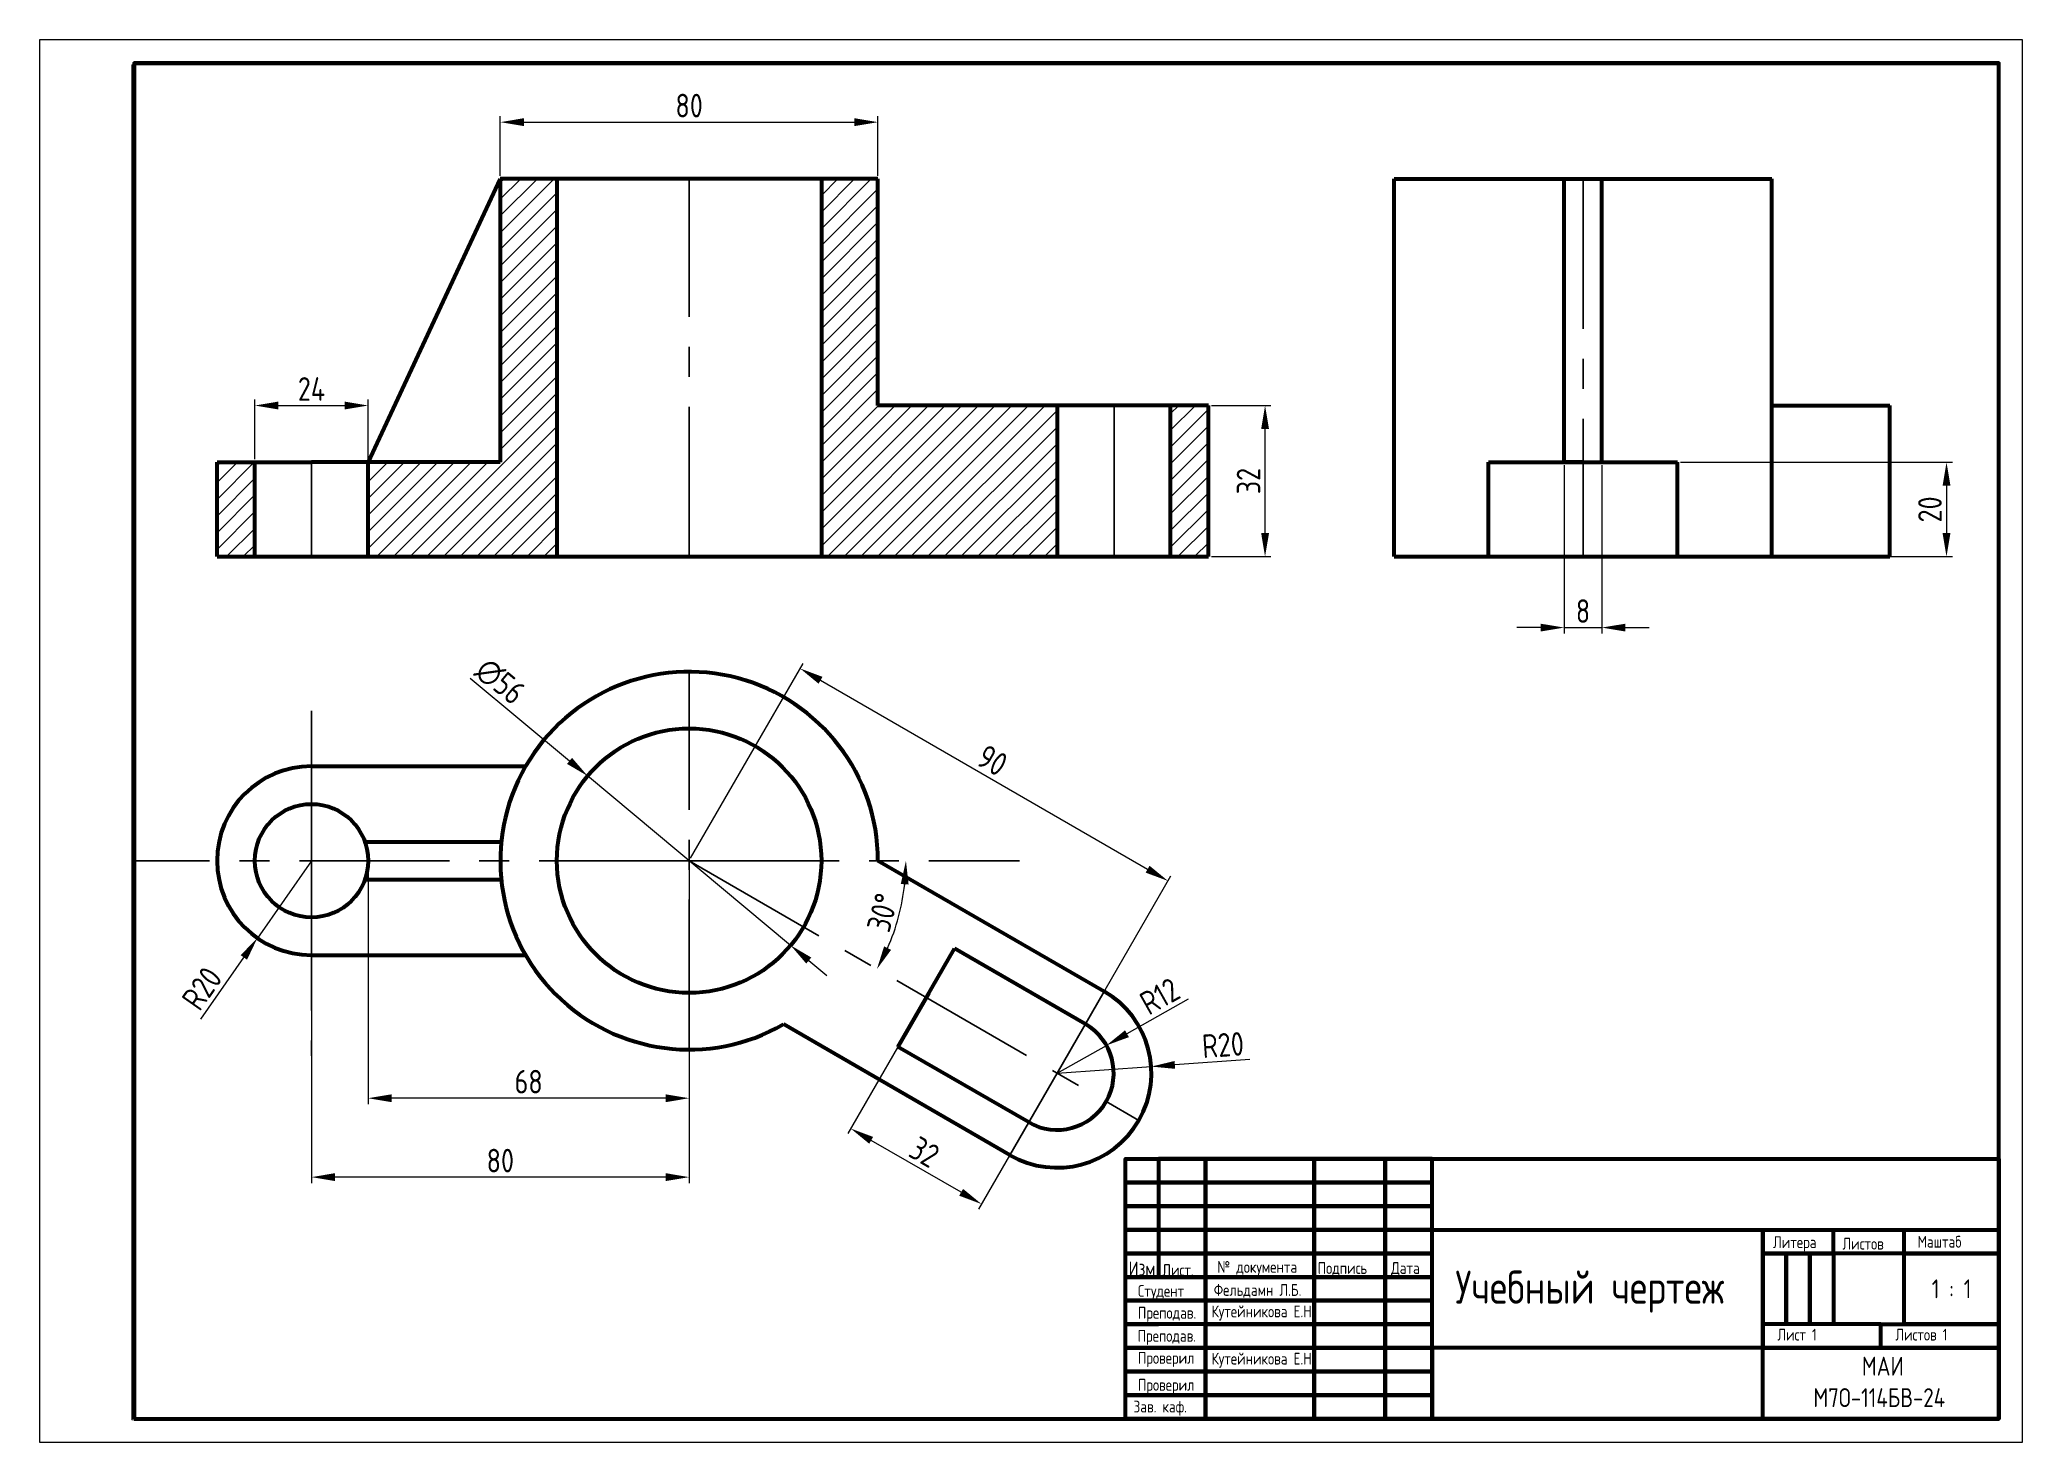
# Paper-space layout 'Задание 1' of a CAD drawing. Header units: millimetres. Extents: x -8 to 412, y -20 to 277.
# The model-space entities are those that its viewports show. They can reach past a viewport. Long polylines and large blocks are cut down to what shows.
import ezdxf

# ---------------------------------------------------------------- set-up
doc = ezdxf.new("R2010")
doc.units = ezdxf.units.MM
doc.linetypes.add('CENTER', pattern=[50.8, 31.75, -6.35, 6.35, -6.35])
for name, color, linetype, lineweight in [('AM_5', 3, 'Continuous', 25), ('AM_8', 1, 'Continuous', 25), ('Оси', 1, 'CENTER', 30), ('Основной', 5, 'Continuous', 80), ('Текст', 7, 'Continuous', 20), ('Тонкая', 7, 'Continuous', 25)]:
    doc.layers.add(name, color=color, linetype=linetype, lineweight=lineweight)
doc.layers.add('AM_VIEWS', color=1, linetype='Continuous', lineweight=25, plot=False)
doc.styles.add('ГОСТ', font='GOST_A.TTF')
doc.dimstyles.new('Сложный разрез$0', dxfattribs={"dimtxt": 5, "dimasz": 5, "dimexe": 1.25, "dimexo": 0.625, "dimgap": 1, "dimtad": 1, "dimtxsty": 'ГОСТ', "dimcen": -2.5, "dimclrd": 256, "dimclre": 256, "dimclrt": 256, "dimadec": 0, "dimazin": 0, "dimtfac": 1, "dimtmove": 1, "dimatfit": 3, "dimfxl": 1, "dimlwd": -1, "dimlwe": -1, "dimarcsym": 0})
doc.dimstyles.new('Сложный разрез$2', dxfattribs={"dimtxt": 5, "dimasz": 5, "dimexe": 1.25, "dimexo": 0.625, "dimgap": 1, "dimtad": 1, "dimtxsty": 'ГОСТ', "dimcen": -2.5, "dimclrd": 256, "dimclre": 256, "dimclrt": 256, "dimadec": 0, "dimazin": 0, "dimtfac": 1, "dimtmove": 1, "dimatfit": 3, "dimfxl": 1, "dimlwd": -1, "dimlwe": -1, "dimarcsym": 0})
doc.dimstyles.new('Сложный разрез$3', dxfattribs={"dimtxt": 5, "dimasz": 5, "dimexe": 1.25, "dimexo": 0.625, "dimgap": 1, "dimtad": 1, "dimtxsty": 'ГОСТ', "dimcen": -2.5, "dimclrd": 256, "dimclre": 256, "dimclrt": 256, "dimadec": 0, "dimazin": 0, "dimtfac": 1, "dimtmove": 1, "dimatfit": 3, "dimfxl": 1, "dimlwd": -1, "dimlwe": -1, "dimarcsym": 0})
doc.dimstyles.new('Сложный разрез$4', dxfattribs={"dimtxt": 5, "dimasz": 5, "dimexe": 1.25, "dimexo": 0.625, "dimgap": 1, "dimtad": 1, "dimtxsty": 'ГОСТ', "dimcen": -2.5, "dimclrd": 256, "dimclre": 256, "dimclrt": 256, "dimadec": 0, "dimazin": 0, "dimtfac": 1, "dimtmove": 1, "dimatfit": 3, "dimfxl": 1, "dimlwd": -1, "dimlwe": -1, "dimarcsym": 0})
pattern_1 = [(45, (105.5532, 82.1647), (-1.767767, 1.767767), [])]

# ---------------------------------------------------------------- blocks, each defined once
blk = doc.blocks.new('*D4')
at = {"layer": 'AM_5', "transparency": 16777216}
for p, q in [((266.18, 264.16), (278.8, 264.16)), ((277.55, 237.16), (277.55, 259.16)), ((266.18, 232.16), (278.8, 232.16))]:
    blk.add_line(p, q, dxfattribs=at)
for points in [[(276.72, 259.16), (278.39, 259.16), (277.55, 264.16)], [(276.72, 237.16), (278.39, 237.16), (277.55, 232.16)]]:
    blk.add_solid(points, dxfattribs=at)
at = {"layer": 'Defpoints', "color": 0, "transparency": 16777216}
for p in [(265.55, 264.16), (277.55, 264.16), (265.55, 232.16)]:
    blk.add_point(p, dxfattribs=at)
at = {"layer": 'AM_5', "transparency": 16777216, "insert": (274.05, 248.16), "char_height": 5, "attachment_point": 5, "rotation": 90, "style": 'ГОСТ'}
blk.add_mtext('32', dxfattribs=at)
blk = doc.blocks.new('*D5')
at = {"layer": 'AM_5', "transparency": 16777216}
for p, q in [((115.55, 312.79), (115.55, 325.41)), ((120.55, 324.16), (190.55, 324.16)), ((195.55, 312.79), (195.55, 325.41))]:
    blk.add_line(p, q, dxfattribs=at)
for points in [[(120.55, 325), (120.55, 323.33), (115.55, 324.16)], [(190.55, 325), (190.55, 323.33), (195.55, 324.16)]]:
    blk.add_solid(points, dxfattribs=at)
at = {"layer": 'Defpoints', "color": 0, "transparency": 16777216}
for p in [(195.55, 324.16), (115.55, 312.16), (195.55, 312.16)]:
    blk.add_point(p, dxfattribs=at)
at = {"layer": 'AM_5', "transparency": 16777216, "insert": (155.55, 327.67), "char_height": 5, "attachment_point": 5, "style": 'ГОСТ'}
blk.add_mtext('80', dxfattribs=at)
blk = doc.blocks.new('*D6')
at = {"layer": 'AM_5', "transparency": 16777216}
for p, q in [((63.55, 252.79), (63.55, 265.41)), ((87.55, 252.79), (87.55, 265.41)), ((68.55, 264.16), (82.55, 264.16))]:
    blk.add_line(p, q, dxfattribs=at)
for points in [[(68.55, 265), (68.55, 263.33), (63.55, 264.16)], [(82.55, 265), (82.55, 263.33), (87.55, 264.16)]]:
    blk.add_solid(points, dxfattribs=at)
at = {"layer": 'Defpoints', "color": 0, "transparency": 16777216}
for p in [(87.55, 264.16), (63.55, 252.16), (87.55, 252.16)]:
    blk.add_point(p, dxfattribs=at)
at = {"layer": 'AM_5', "transparency": 16777216, "insert": (75.55, 267.67), "char_height": 5, "attachment_point": 5, "style": 'ГОСТ'}
blk.add_mtext('24', dxfattribs=at)
blk = doc.blocks.new('*D7')
at = {"layer": 'AM_5', "transparency": 16777216}
for p, q in [((155.87, 168.32), (179.68, 209.57)), ((183.38, 205.99), (252.67, 165.99)), ((233.81, 123.32), (257.62, 164.57))]:
    blk.add_line(p, q, dxfattribs=at)
for points in [[(183.8, 206.71), (182.97, 205.26), (179.05, 208.49)], [(253.08, 166.71), (252.25, 165.26), (257, 163.49)]]:
    blk.add_solid(points, dxfattribs=at)
at = {"layer": 'Defpoints', "color": 0, "transparency": 16777216}
for p in [(155.55, 167.78), (257, 163.49), (233.5, 122.78)]:
    blk.add_point(p, dxfattribs=at)
at = {"layer": 'AM_5', "transparency": 16777216, "insert": (219.78, 189.02), "char_height": 5, "attachment_point": 5, "rotation": 330, "style": 'ГОСТ'}
blk.add_mtext('90', dxfattribs=at)
blk = doc.blocks.new('*D3')
at = {"layer": 'AM_5', "transparency": 16777216}
for p, q in [((205.47, 138.24), (189.16, 109.99)), ((233.18, 122.24), (216.87, 93.99)), ((213.17, 97.57), (194.11, 108.57))]:
    blk.add_line(p, q, dxfattribs=at)
for points in [[(194.53, 109.29), (193.7, 107.85), (189.78, 111.07)], [(213.58, 98.29), (212.75, 96.85), (217.5, 95.07)]]:
    blk.add_solid(points, dxfattribs=at)
at = {"layer": 'Defpoints', "color": 0, "transparency": 16777216}
for p in [(205.78, 138.78), (233.5, 122.78), (189.78, 111.07)]:
    blk.add_point(p, dxfattribs=at)
at = {"layer": 'AM_5', "transparency": 16777216, "insert": (205.39, 106.1), "char_height": 5, "attachment_point": 5, "rotation": 330, "style": 'ГОСТ'}
blk.add_mtext('32', dxfattribs=at)
blk = doc.blocks.new('*D8')
at = {"layer": 'AM_5', "transparency": 16777216}
for p, q in [((75.55, 167.16), (75.55, 99.53)), ((155.55, 167.16), (155.55, 99.53)), ((150.55, 100.78), (80.55, 100.78))]:
    blk.add_line(p, q, dxfattribs=at)
for points in [[(80.55, 101.62), (80.55, 99.95), (75.55, 100.78)], [(150.55, 101.62), (150.55, 99.95), (155.55, 100.78)]]:
    blk.add_solid(points, dxfattribs=at)
at = {"layer": 'Defpoints', "color": 0, "transparency": 16777216}
for p in [(75.55, 167.78), (155.55, 167.78), (75.55, 100.78)]:
    blk.add_point(p, dxfattribs=at)
at = {"layer": 'AM_5', "transparency": 16777216, "insert": (115.55, 104.28), "char_height": 5, "attachment_point": 5, "style": 'ГОСТ'}
blk.add_mtext('80', dxfattribs=at)
blk = doc.blocks.new('*D9')
at = {"layer": 'AM_5', "transparency": 16777216}
for p, q in [((87.55, 167.16), (87.55, 116.24)), ((155.55, 167.16), (155.55, 116.24)), ((150.55, 117.49), (92.55, 117.49))]:
    blk.add_line(p, q, dxfattribs=at)
for points in [[(92.55, 118.32), (92.55, 116.65), (87.55, 117.49)], [(150.55, 118.32), (150.55, 116.65), (155.55, 117.49)]]:
    blk.add_solid(points, dxfattribs=at)
at = {"layer": 'Defpoints', "color": 0, "transparency": 16777216}
for p in [(87.55, 167.78), (155.55, 167.78), (87.55, 117.49)]:
    blk.add_point(p, dxfattribs=at)
at = {"layer": 'AM_5', "transparency": 16777216, "insert": (121.55, 120.99), "char_height": 5, "attachment_point": 5, "style": 'ГОСТ'}
blk.add_mtext('68', dxfattribs=at)
blk = doc.blocks.new('*D10')
at = {"layer": 'AM_5', "transparency": 16777216}
blk.add_arc((155.55, 167.78), 45.93, 336.2402, 353.7598, dxfattribs=at)
for points in [[(200.38, 162.84), (202.04, 162.74), (201.48, 167.78)], [(198.33, 148.9), (196.85, 149.65), (195.33, 144.82)]]:
    blk.add_solid(points, dxfattribs=at)
at = {"layer": 'Defpoints', "color": 0, "transparency": 16777216}
for p in [(155.55, 167.78), (155.55, 167.78), (225.55, 167.78), (198.71, 152.07), (250.82, 112.78)]:
    blk.add_point(p, dxfattribs=at)
at = {"layer": 'AM_5', "transparency": 16777216, "insert": (196.54, 156.8), "char_height": 5, "attachment_point": 5, "rotation": 75, "style": 'ГОСТ'}
blk.add_mtext('30°', dxfattribs=at)
blk = doc.blocks.new('*D11')
at = {"layer": 'AM_5', "transparency": 16777216}
for p, q in [((109.19, 206.46), (130.21, 188.92)), ((177.05, 149.85), (134.05, 185.72)), ((180.89, 146.64), (184.73, 143.44))]:
    blk.add_line(p, q, dxfattribs=at)
for points in [[(130.75, 189.56), (129.68, 188.28), (134.05, 185.72)], [(181.43, 147.28), (180.36, 146), (177.05, 149.85)]]:
    blk.add_solid(points, dxfattribs=at)
at = {"layer": 'Defpoints', "color": 0, "transparency": 16777216}
for p in [(134.05, 185.72), (177.05, 149.85)]:
    blk.add_point(p, dxfattribs=at)
at = {"layer": 'AM_5', "transparency": 16777216, "insert": (115.53, 205.73), "char_height": 5, "attachment_point": 5, "rotation": 320.1643, "style": 'ГОСТ'}
blk.add_mtext('∅56', dxfattribs=at)
blk = doc.blocks.new('*D12')
at = {"layer": 'AM_5', "transparency": 16777216}
for p, q in [((261.26, 138.46), (248.3, 131.14)), ((233.5, 122.78), (243.94, 128.68))]:
    blk.add_line(p, q, dxfattribs=at)
blk.add_solid([(247.89, 131.87), (248.71, 130.42), (243.94, 128.68)], dxfattribs=at)
at = {"layer": 'Defpoints', "color": 0, "transparency": 16777216}
for p in [(243.94, 128.68), (233.5, 122.78)]:
    blk.add_point(p, dxfattribs=at)
at = {"layer": 'AM_5', "transparency": 16777216, "insert": (255.24, 139.08), "char_height": 5, "attachment_point": 5, "rotation": 29.4541, "style": 'ГОСТ'}
blk.add_mtext('R12', dxfattribs=at)
blk = doc.blocks.new('*D13')
at = {"layer": 'AM_5', "transparency": 16777216}
for p, q in [((233.5, 122.78), (253.45, 124.19)), ((274.33, 125.66), (258.43, 124.54))]:
    blk.add_line(p, q, dxfattribs=at)
blk.add_solid([(258.38, 125.37), (258.49, 123.71), (253.45, 124.19)], dxfattribs=at)
at = {"layer": 'Defpoints', "color": 0, "transparency": 16777216}
for p in [(233.5, 122.78), (253.45, 124.19)]:
    blk.add_point(p, dxfattribs=at)
at = {"layer": 'AM_5', "transparency": 16777216, "insert": (268.63, 128.77), "char_height": 5, "attachment_point": 5, "rotation": 4.0275, "style": 'ГОСТ'}
blk.add_mtext('R20', dxfattribs=at)
blk = doc.blocks.new('*D14')
at = {"layer": 'AM_5', "transparency": 16777216}
for p, q in [((75.55, 167.78), (64.09, 151.4)), ((52.08, 134.24), (61.22, 147.3))]:
    blk.add_line(p, q, dxfattribs=at)
blk.add_solid([(60.54, 147.78), (61.9, 146.82), (64.09, 151.4)], dxfattribs=at)
at = {"layer": 'Defpoints', "color": 0, "transparency": 16777216}
for p in [(75.55, 167.78), (64.09, 151.4)]:
    blk.add_point(p, dxfattribs=at)
at = {"layer": 'AM_5', "transparency": 16777216, "insert": (52.35, 140.73), "char_height": 5, "attachment_point": 5, "rotation": 55.0213, "style": 'ГОСТ'}
blk.add_mtext('R20', dxfattribs=at)
blk = doc.blocks.new('*D15')
at = {"layer": 'AM_5', "transparency": 16777216}
for p, q in [((340.9, 251.54), (340.9, 215.89)), ((348.9, 251.54), (348.9, 215.89)), ((335.9, 217.14), (330.9, 217.14)), ((340.9, 217.14), (348.9, 217.14)), ((353.9, 217.14), (358.9, 217.14))]:
    blk.add_line(p, q, dxfattribs=at)
for points in [[(335.9, 217.97), (335.9, 216.31), (340.9, 217.14)], [(353.9, 217.97), (353.9, 216.31), (348.9, 217.14)]]:
    blk.add_solid(points, dxfattribs=at)
at = {"layer": 'Defpoints', "color": 0, "transparency": 16777216}
for p in [(340.9, 252.16), (348.9, 252.16), (348.9, 217.14)]:
    blk.add_point(p, dxfattribs=at)
at = {"layer": 'AM_5', "transparency": 16777216, "insert": (344.9, 220.64), "char_height": 5, "attachment_point": 5, "style": 'ГОСТ'}
blk.add_mtext('8', dxfattribs=at)
blk = doc.blocks.new('*D16')
at = {"layer": 'AM_5', "transparency": 16777216}
for p, q in [((365.53, 252.16), (423.15, 252.16)), ((421.9, 247.16), (421.9, 237.16)), ((365.53, 232.16), (423.15, 232.16))]:
    blk.add_line(p, q, dxfattribs=at)
for points in [[(421.07, 247.16), (422.74, 247.16), (421.9, 252.16)], [(421.07, 237.16), (422.74, 237.16), (421.9, 232.16)]]:
    blk.add_solid(points, dxfattribs=at)
at = {"layer": 'Defpoints', "color": 0, "transparency": 16777216}
for p in [(364.9, 252.16), (364.9, 232.16), (421.9, 232.16)]:
    blk.add_point(p, dxfattribs=at)
at = {"layer": 'AM_5', "transparency": 16777216, "insert": (418.4, 242.16), "char_height": 5, "attachment_point": 5, "rotation": 90, "style": 'ГОСТ'}
blk.add_mtext('20', dxfattribs=at)

msp = doc.modelspace()

# ---------------------------------------------------------------- hatches: boundary and pattern name
at = {"layer": 'AM_8', "true_color": 0x000000}
h = msp.add_hatch(dxfattribs=at)
h.set_pattern_fill('_USER', color=18, scale=2.5, angle=45, style=0, pattern_type=0)
h.set_pattern_definition(pattern_1)
h.paths.add_polyline_path([(87.553, 252.165), (87.553, 232.165), (127.553, 232.165), (127.553, 312.165), (115.553, 312.165), (115.553, 252.165)])
h = msp.add_hatch(dxfattribs=at)
h.set_pattern_fill('_USER', color=18, scale=2.5, angle=45, style=0, pattern_type=0)
h.set_pattern_definition(pattern_1)
h.paths.add_polyline_path([(183.553, 312.165), (183.553, 232.165), (233.553, 232.165), (233.553, 264.165), (195.553, 264.165), (195.553, 312.165)])
h = msp.add_hatch(dxfattribs=at)
h.set_pattern_fill('_USER', color=18, scale=2.5, angle=45, style=0, pattern_type=0)
h.set_pattern_definition(pattern_1)
h.paths.add_polyline_path([(257.553, 264.165), (257.553, 232.165), (265.553, 232.165), (265.553, 264.165)])
h = msp.add_hatch(dxfattribs=at)
h.set_pattern_fill('_USER', color=18, scale=2.5, angle=45, style=0, pattern_type=0)
h.set_pattern_definition(pattern_1)
h.paths.add_polyline_path([(55.553, 252.165), (55.553, 232.165), (63.553, 232.165), (63.553, 252.165)])

# ---------------------------------------------------------------- linework, layer by layer
at = {"layer": 'Оси'}
for p, q in [((155.553, 232.165), (155.553, 312.165)), ((245.553, 264.165), (245.553, 232.165)), ((75.553, 232.165), (75.553, 252.165)), ((155.553, 127.783), (155.553, 207.783)), ((75.553, 167.783), (75.553, 202.783)), ((155.553, 167.783), (35.553, 167.783)), ((75.553, 167.783), (75.553, 126.469)), ((155.553, 167.783), (250.816, 112.783)), ((155.553, 167.783), (225.553, 167.783)), ((233.495, 122.783), (243.495, 140.103)), ((233.495, 122.783), (223.495, 105.462))]:
    msp.add_line(p, q, dxfattribs=at)
at = {"layer": 'Оси', "color": 1}
msp.add_line((344.903, 312.165), (344.903, 232.165), dxfattribs=at)
at = {"layer": 'Основной'}
for p, q in [((87.553, 252.165), (115.553, 312.165)), ((195.553, 312.165), (115.553, 312.165)), ((115.553, 312.165), (115.553, 252.165)), ((127.553, 312.165), (127.553, 232.165)), ((183.553, 312.165), (183.553, 232.165)), ((195.553, 264.165), (195.553, 312.165)), ((265.553, 264.165), (195.553, 264.165)), ((233.553, 232.165), (233.553, 264.165)), ((257.553, 232.165), (257.553, 264.165)), ((265.553, 232.165), (265.553, 264.165)), ((55.553, 232.165), (55.553, 252.165)), ((55.553, 252.165), (75.553, 252.165)), ((63.553, 232.165), (63.553, 252.165)), ((87.553, 252.165), (75.553, 252.165)), ((87.553, 232.165), (87.553, 252.165)), ((115.553, 252.165), (87.553, 252.165)), ((55.553, 232.165), (63.553, 232.165)), ((63.553, 232.165), (87.553, 232.165)), ((87.553, 232.165), (265.553, 232.165)), ((75.553, 187.783), (120.912, 187.783)), ((86.867, 171.783), (115.754, 171.783)), ((243.495, 140.103), (195.553, 167.783)), ((86.867, 163.783), (115.754, 163.783)), ((75.553, 147.783), (120.912, 147.783)), ((199.783, 128.39), (211.783, 149.175)), ((239.495, 133.175), (211.783, 149.175)), ((206.333, 139.737), (199.783, 128.39)), ((223.495, 105.462), (175.553, 133.142)), ((227.495, 112.39), (199.783, 128.39))]:
    msp.add_line(p, q, dxfattribs=at)
at = {"layer": 'Основной', "color": 5}
for p, q in [((304.903, 232.165), (304.903, 312.165)), ((304.903, 312.165), (384.903, 312.165)), ((340.903, 252.165), (340.903, 312.165)), ((348.903, 252.165), (348.903, 312.165)), ((384.903, 232.165), (384.903, 312.165)), ((384.903, 264.165), (409.903, 264.165)), ((409.903, 232.165), (409.903, 264.165)), ((324.903, 232.165), (324.903, 252.165)), ((324.903, 252.165), (364.903, 252.165)), ((344.903, 252.165), (340.903, 252.165)), ((344.903, 252.165), (348.903, 252.165)), ((364.903, 232.165), (364.903, 252.165)), ((304.903, 232.165), (409.903, 232.165))]:
    msp.add_line(p, q, dxfattribs=at)
at = {"layer": 'Основной'}
for centre, radius in [((155.553, 167.783), 28), ((75.553, 167.783), 12)]:
    msp.add_circle(centre, radius, dxfattribs=at)
for centre, radius, start, end in [((155.553, 167.783), 40, 0, 300), ((75.553, 167.783), 20, 90, 270), ((233.495, 122.783), 20, 240, 60), ((233.495, 122.783), 12, 240, 60)]:
    msp.add_arc(centre, radius, start, end, dxfattribs=at)

# ---------------------------------------------------------------- dimensions: what is measured, and where the dimension line sits
at = {"layer": 'AM_5'}
dim = msp.add_linear_dim(base=(195.553, 324.165), p1=(115.553, 312.165), p2=(195.553, 312.165), dimstyle='Сложный разрез$0', override={"dimpost": ''}, dxfattribs=at)
dim.commit()
dim.dimension.update_dxf_attribs({"geometry": '*D5', "text_midpoint": (155.553, 327.666)})
dim = msp.add_linear_dim(base=(87.553, 264.165), p1=(63.553, 252.165), p2=(87.553, 252.165), dimstyle='Сложный разрез$0', dxfattribs=at)
dim.commit()
dim.dimension.update_dxf_attribs({"geometry": '*D6', "text_midpoint": (75.553, 267.666)})
dim = msp.add_linear_dim(base=(277.553, 264.165), p1=(265.553, 232.165), p2=(265.553, 264.165), angle=90, dimstyle='Сложный разрез$0', override={"dimpost": ''}, dxfattribs=at)
dim.commit()
dim.dimension.update_dxf_attribs({"geometry": '*D4', "text_midpoint": (274.051, 248.165)})
for p1, p2, distance, picture, middle in [((340.903, 252.165), (348.903, 252.165), -35.024, '*D15', (344.903, 220.642)), ((155.553, 167.783), (233.495, 122.783), 47, '*D7', (219.775, 189.018))]:
    dim = msp.add_aligned_dim(p1=p1, p2=p2, distance=distance, dimstyle='Сложный разрез$0', override={"dimpost": ''}, dxfattribs=at)
    dim.commit()
    dim.dimension.update_dxf_attribs({"geometry": picture, "text_midpoint": middle})
for p1, p2, distance, picture, middle in [((364.903, 252.165), (364.903, 232.165), 57, '*D16', (418.401, 242.165)), ((155.553, 167.783), (75.553, 167.783), 67, '*D8', (115.553, 104.284)), ((155.553, 167.783), (87.553, 167.783), 50.294, '*D9', (121.553, 120.99)), ((233.495, 122.783), (205.783, 138.783), 32, '*D3', (205.39, 106.102))]:
    dim = msp.add_aligned_dim(p1=p1, p2=p2, distance=distance, dimstyle='Сложный разрез$0', dxfattribs=at)
    dim.commit()
    dim.dimension.update_dxf_attribs({"geometry": picture, "text_midpoint": middle})
dim = msp.add_diameter_dim_2p(p1=(177.054, 149.846), p2=(134.052, 185.719), dimstyle='Сложный разрез$3', override={"dimpost": ''}, dxfattribs=at)
dim.commit()
dim.dimension.update_dxf_attribs({"geometry": '*D11', "text_midpoint": (113.291, 203.039), "dimtype": 163})
dim = msp.add_radius_dim(center=(75.553, 167.783), mpoint=(64.088, 151.395), dimstyle='Сложный разрез$4', dxfattribs=at)
dim.commit()
dim.dimension.update_dxf_attribs({"geometry": '*D14', "text_midpoint": (52.35, 140.728)})
dim = msp.add_angular_dim_2l(base=(198.714, 152.073), line1=((155.553, 167.783), (250.816, 112.783)), line2=((155.553, 167.783), (225.553, 167.783)), dimstyle='Сложный разрез$2', override={"dimpost": ''}, dxfattribs=at)
dim.commit()
dim.dimension.update_dxf_attribs({"geometry": '*D10', "text_midpoint": (196.537, 156.801)})
for mpoint, picture, middle in [((243.944, 128.683), '*D12', (255.236, 139.083)), ((253.446, 124.187), '*D13', (268.631, 128.767))]:
    dim = msp.add_radius_dim(center=(233.495, 122.783), mpoint=mpoint, dimstyle='Сложный разрез$4', override={"dimpost": ''}, dxfattribs=at)
    dim.commit()
    dim.dimension.update_dxf_attribs({"geometry": picture, "text_midpoint": middle})

psp = doc.layouts.new('Задание 1')

# ---------------------------------------------------------------- linework, layer by layer
at = {"layer": 'Основной'}
for p, q in [((372.5, 20), (372.5, 25)), ((387.5, 5), (387.5, 25))]:
    psp.add_line(p, q, dxfattribs=at)
for points in [[(12.5, -15), (407.5, -15), (407.5, 272), (12.5, 272)], [(407.5, -15), (222.5, -15), (222.5, 40), (407.5, 40)], [(222.5, 40), (229.5, 40), (229.5, 35), (222.5, 35)], [(229.5, 35), (239.5, 35), (239.5, 40), (229.5, 40)], [(239.5, 35), (262.5, 35), (262.5, 40), (239.5, 40)], [(262.5, 35), (277.5, 35), (277.5, 40), (262.5, 40)], [(277.5, 35), (287.5, 35), (287.5, 40), (277.5, 40)], [(222.5, 35), (229.5, 35), (229.5, 30), (222.5, 30)], [(229.5, 30), (239.5, 30), (239.5, 35), (229.5, 35)], [(239.5, 30), (262.5, 30), (262.5, 35), (239.5, 35)], [(262.5, 30), (277.5, 30), (277.5, 35), (262.5, 35)], [(277.5, 30), (287.5, 30), (287.5, 35), (277.5, 35)], [(222.5, 30), (229.5, 30), (229.5, 25), (222.5, 25)], [(229.5, 25), (239.5, 25), (239.5, 30), (229.5, 30)], [(239.5, 25), (262.5, 25), (262.5, 30), (239.5, 30)], [(262.5, 25), (277.5, 25), (277.5, 30), (262.5, 30)], [(277.5, 25), (287.5, 25), (287.5, 30), (277.5, 30)], [(222.5, 25), (229.5, 25), (229.5, 20), (222.5, 20)], [(229.5, 20), (239.5, 20), (239.5, 25), (229.5, 25)], [(239.5, 20), (262.5, 20), (262.5, 25), (239.5, 25)], [(262.5, 20), (277.5, 20), (277.5, 25), (262.5, 25)], [(277.5, 20), (287.5, 20), (287.5, 25), (277.5, 25)], [(357.5, 0), (287.5, 0), (287.5, 25), (357.5, 25)], [(407.5, 0), (357.5, 0), (357.5, 25), (407.5, 25)], [(357.5, 25), (407.5, 25), (407.5, 20), (357.5, 20)], [(222.5, 20), (229.5, 20), (229.5, 15), (222.5, 15)], [(229.5, 15), (239.5, 15), (239.5, 20), (229.5, 20)], [(239.5, 15), (262.5, 15), (262.5, 20), (239.5, 20)], [(262.5, 15), (277.5, 15), (277.5, 20), (262.5, 20)], [(277.5, 15), (287.5, 15), (287.5, 20), (277.5, 20)], [(357.5, 20), (362.5, 20), (362.5, 5), (357.5, 5)], [(362.5, 20), (367.5, 20), (367.5, 5), (362.5, 5)], [(367.5, 20), (372.5, 20), (372.5, 5), (367.5, 5)], [(407.5, 5), (387.5, 5), (387.5, 20), (407.5, 20)], [(239.5, 10), (262.5, 10), (262.5, 15), (239.5, 15)], [(262.5, 10), (277.5, 10), (277.5, 15), (262.5, 15)], [(277.5, 10), (287.5, 10), (287.5, 15), (277.5, 15)], [(239.5, 5), (262.5, 5), (262.5, 10), (239.5, 10)], [(262.5, 5), (277.5, 5), (277.5, 10), (262.5, 10)], [(277.5, 5), (287.5, 5), (287.5, 10), (277.5, 10)], [(239.5, 0), (262.5, 0), (262.5, 5), (239.5, 5)], [(262.5, 0), (277.5, 0), (277.5, 5), (262.5, 5)], [(277.5, 0), (287.5, 0), (287.5, 5), (277.5, 5)], [(357.5, 0), (382.5, 0), (382.5, 5), (357.5, 5)], [(382.5, 5), (407.5, 5), (407.5, 0), (382.5, 0)], [(239.5, -5), (262.5, -5), (262.5, 0), (239.5, 0)], [(262.5, -5), (277.5, -5), (277.5, 0), (262.5, 0)], [(277.5, -5), (287.5, -5), (287.5, 0), (277.5, 0)], [(287.5, -15), (357.5, -15), (357.5, 0), (287.5, 0)], [(357.5, 0), (407.5, 0), (407.5, -15), (357.5, -15)], [(239.5, -10), (262.5, -10), (262.5, -5), (239.5, -5)], [(262.5, -10), (277.5, -10), (277.5, -5), (262.5, -5)], [(277.5, -10), (287.5, -10), (287.5, -5), (277.5, -5)], [(239.5, -15), (262.5, -15), (262.5, -10), (239.5, -10)], [(262.5, -15), (277.5, -15), (277.5, -10), (262.5, -10)], [(277.5, -15), (287.5, -15), (287.5, -10), (277.5, -10)]]:
    psp.add_lwpolyline(points, close=True, dxfattribs=at)
for points in [[(229.5, 10), (222.5, 10), (222.5, 15), (229.5, 15)], [(229.5, 10), (239.5, 10), (239.5, 15), (229.5, 15)], [(229.5, 5), (222.5, 5), (222.5, 10), (229.5, 10)], [(239.5, 10), (229.5, 10)], [(229.5, 0), (222.5, 0), (222.5, 5), (229.5, 5)], [(229.5, 0), (239.5, 0), (239.5, 5), (229.5, 5)], [(229.5, -5), (222.5, -5), (222.5, 0), (229.5, 0)], [(229.5, -5), (239.5, -5), (239.5, 0), (229.5, 0)], [(229.5, -10), (222.5, -10), (222.5, -5), (229.5, -5)], [(229.5, -10), (239.5, -10), (239.5, -5), (229.5, -5)], [(229.5, -15), (222.5, -15), (222.5, -10), (229.5, -10)], [(229.5, -15), (239.5, -15), (239.5, -10), (229.5, -10)]]:
    psp.add_lwpolyline(points, dxfattribs=at)
at = {"layer": 'Тонкая'}
psp.add_lwpolyline([(-7.5, -20), (412.5, -20), (412.5, 277), (-7.5, 277)], close=True, dxfattribs=at)

# ---------------------------------------------------------------- texts
at = {"layer": 'Текст', "style": 'ГОСТ'}
for s, width, heights, insert, char_height, attachment_point in [('Литера', 15, [0], (359.68, 23.62), 2.5, 1), ('Листов', 15, [0], (374.39, 23.31), 2.5, 1), ('Маштаб', 30, [0], (390.31, 23.72), 2.5, 1), ('Изм.', 4.2453, [0], (223.18, 18.28), 3, 1), ('№ документа', 22.3124, [0], (241.97, 18.39), 2.5, 1), ('Студент', 17, [0], (225.15, 13.31), 2.5, 1), ('Фельдамн Л.Б.', 22.3124, [0], (241.22, 13.51), 2.5, 1), ('Учебный чертеж', 79.0525, [0], (292.38, 16.35), 7, 1), ('1 : 1', 20, [0], (397.5, 12.5), 4, 5), ('Преподав.', 17, [0], (225.14, 8.68), 2.5, 1), ('Кутейникова Е.Н.', 22.3124, [0], (240.73, 8.97), 2.5, 1), ('Преподав.', 17, [0], (225.09, 3.8), 2.5, 1), ('Лист 1', 25, [0], (360.6, 4.05), 2.5, 1), ('Листов 1', 25, [0], (385.6, 4.05), 2.5, 1), ('Проверил', 14.3469, [0], (225.15, -0.87), 2.5, 1), ('Кутейникова Е.Н.', 22.3124, [0], (240.73, -1.03), 2.5, 1), ('\\pi20.99571;МАИ\\P\\pi10.70264;М7О-114БВ-24', 50, [0], (357.5, -1.87), 4, 1), ('Проверил', 14.3469, [0], (225.15, -6.57), 2.5, 1), ('Зав. каф.', 13.0245, [7.58], (224.23, -11.18), 2.5, 1)]:
    psp.add_mtext_dynamic_manual_height_columns(s, width=width, gutter_width=12.5, heights=heights, dxfattribs=dict(at, insert=insert, char_height=char_height, attachment_point=attachment_point))
at = {"layer": 'Текст', "insert": (230.31, 17.74), "char_height": 2.5, "width": 6.2563, "attachment_point": 1, "style": 'ГОСТ'}
psp.add_mtext('Лист.', dxfattribs=at)
at = {"layer": 'Текст', "char_height": 2.5, "attachment_point": 1, "style": 'ГОСТ'}
for s, insert in [('Подпись', (263.23, 18.15)), ('Дата', (278.79, 18.16))]:
    psp.add_mtext(s, dxfattribs=dict(at, insert=insert))

# ---------------------------------------------------------------- viewports
at = {"layer": 'AM_VIEWS', "view_target_point": (2822.199, 1605.666)}
psp.add_viewport(center=(209.82, 128.19), size=(395.55, 286.8971), view_center_point=(-2586.912, -1412.849), view_height=286.8971, dxfattribs=at)

doc.saveas('drawing.dxf')
